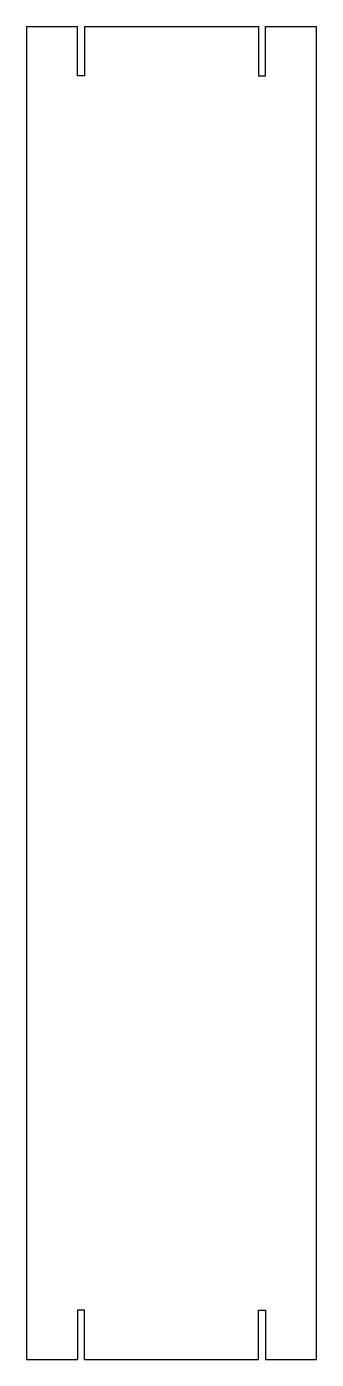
# Model space of a CAD drawing. Header units: inches. Extents: x -2.5 to 2.5, y -11.5 to 11.5.
import ezdxf

# ---------------------------------------------------------------- set-up
doc = ezdxf.new("R2010")
doc.units = ezdxf.units.IN
doc.header["$MEASUREMENT"] = 0

msp = doc.modelspace()

# ---------------------------------------------------------------- linework, layer by layer
at = {"color": 7, "linetype": 'Continuous', "lineweight": 25}
for p, q in [((-2.5, 11.5), (-2.5, -11.5)), ((-2.5, 11.5), (-1.625, 11.5)), ((-1.625, 10.65), (-1.625, 11.5)), ((-1.5, 11.5), (-1.5, 10.65)), ((-1.5, 11.5), (1.5, 11.5)), ((1.5, 11.5), (1.5, 10.65)), ((1.625, 10.65), (1.625, 11.5)), ((1.625, 11.5), (2.5, 11.5)), ((2.5, -11.5), (2.5, 11.5)), ((-1.5, 10.65), (-1.625, 10.65)), ((1.5, 10.65), (1.625, 10.65)), ((-1.5, -10.65), (-1.625, -10.65)), ((-1.625, -10.65), (-1.625, -11.5)), ((-1.5, -11.5), (-1.5, -10.65)), ((1.5, -10.65), (1.625, -10.65)), ((1.5, -11.5), (1.5, -10.65)), ((1.625, -10.65), (1.625, -11.5)), ((-2.5, -11.5), (-1.625, -11.5)), ((-1.5, -11.5), (1.5, -11.5)), ((1.625, -11.5), (2.5, -11.5))]:
    msp.add_line(p, q, dxfattribs=at)

doc.saveas('drawing.dxf')
